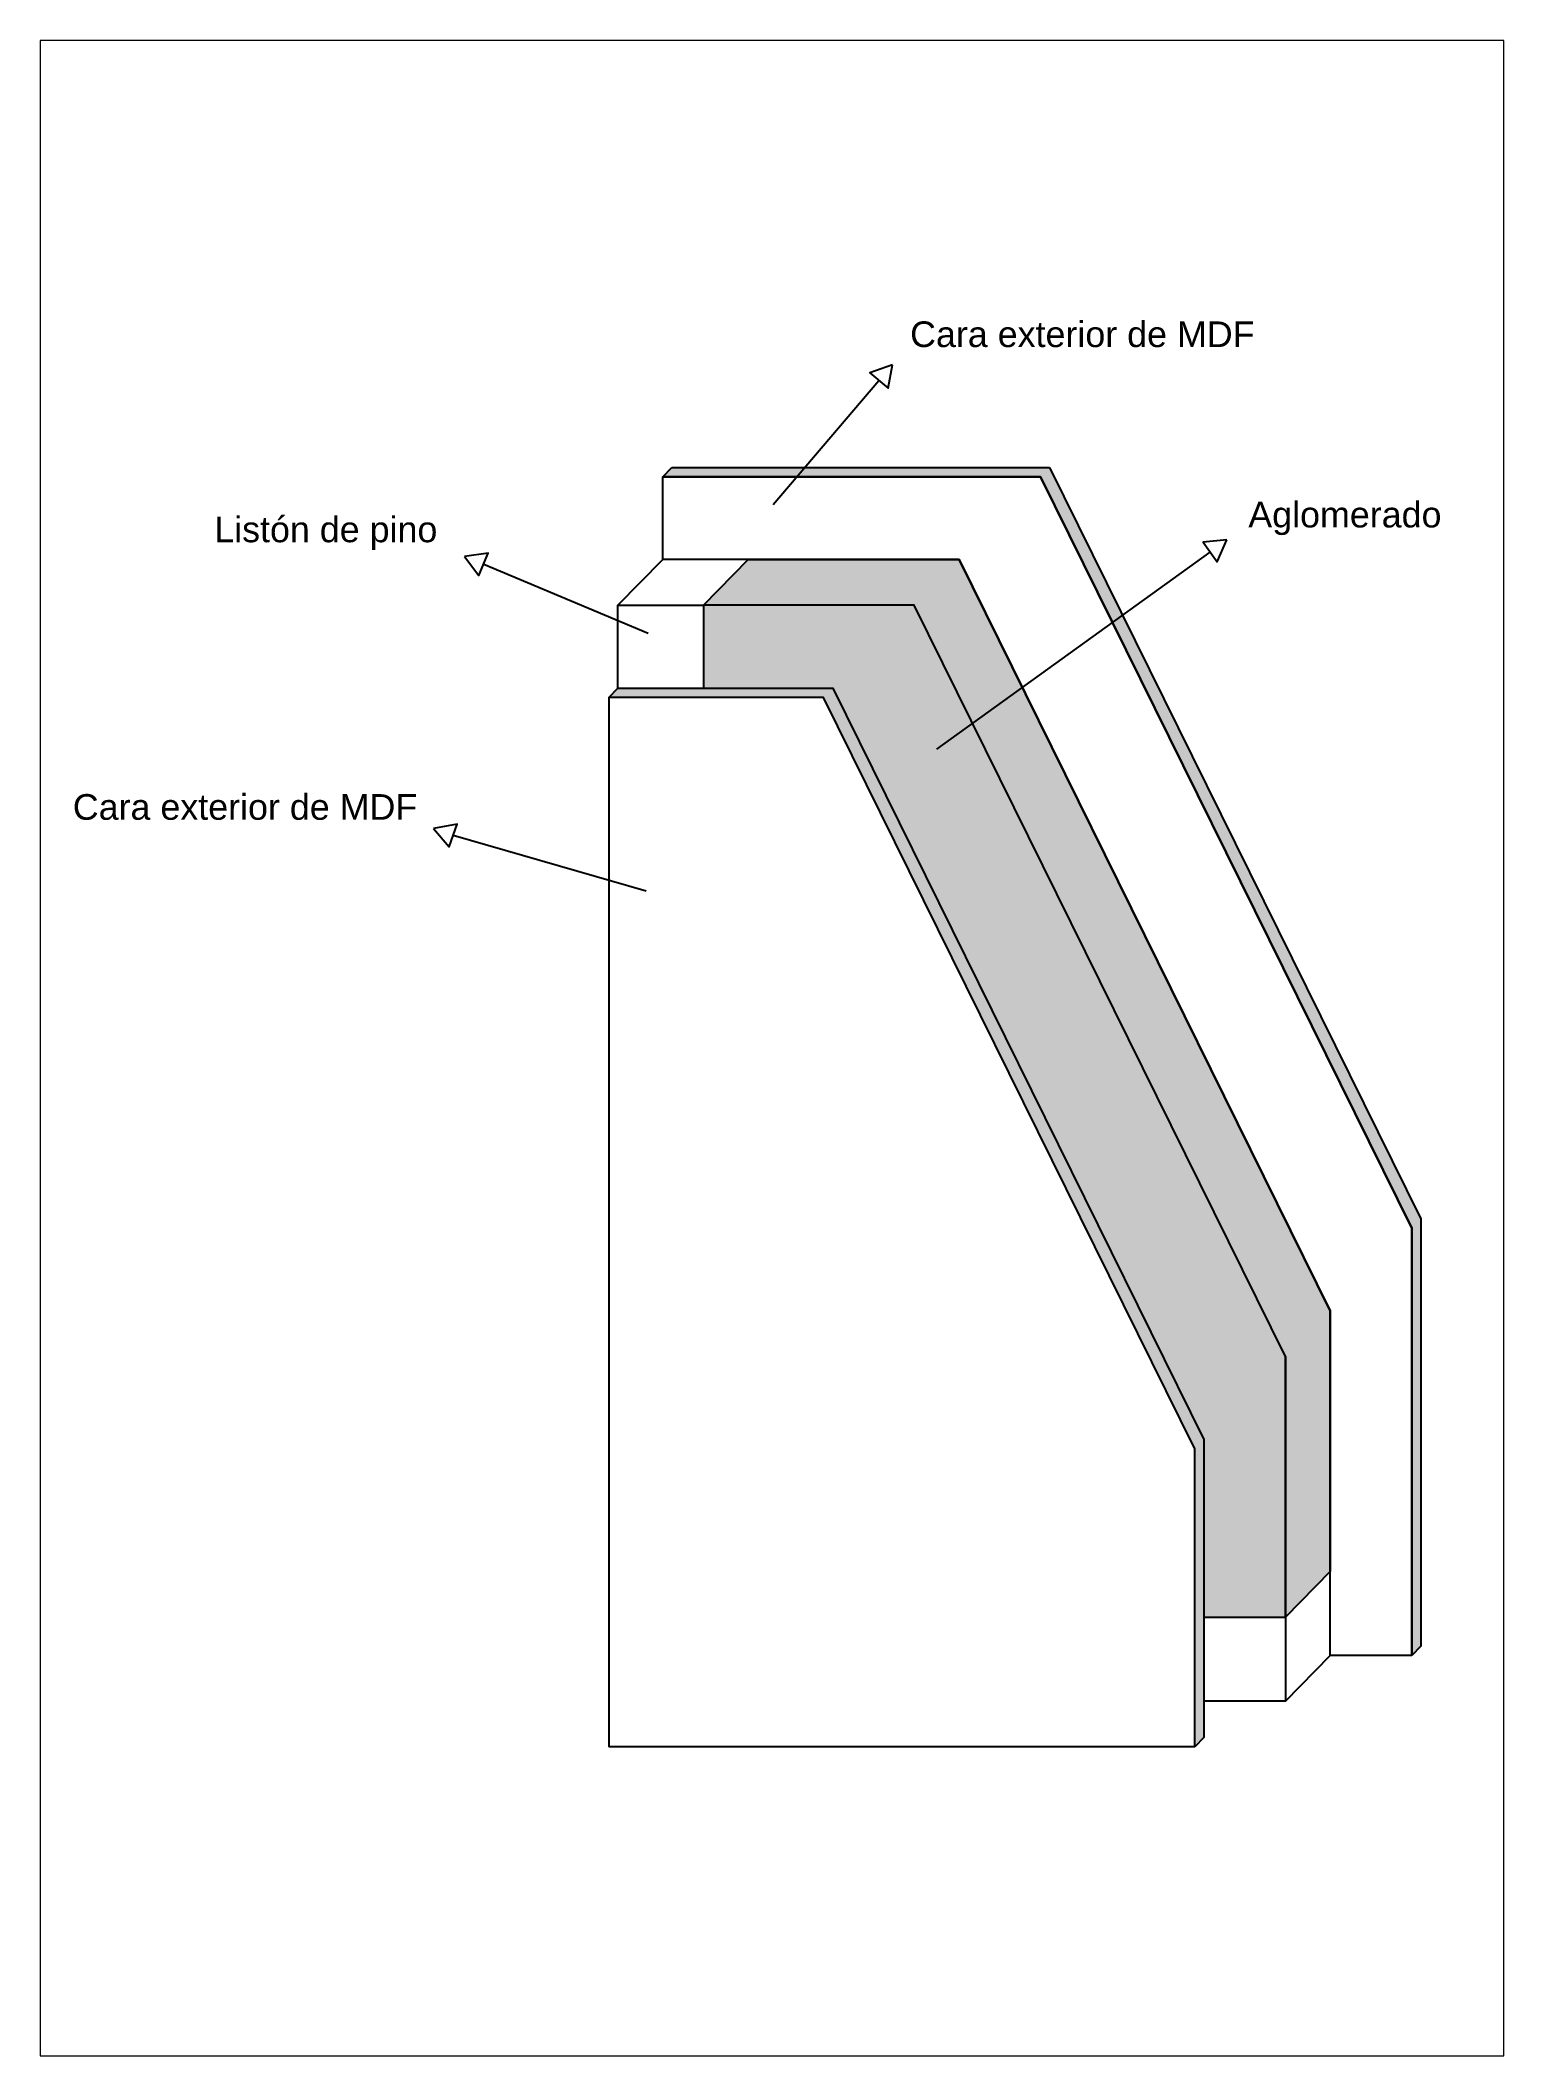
# Paper-space layout 'Presentación1 (2)' of a CAD drawing. Header units: millimetres. Extents: x 9 to 191, y 0 to 251.
# The model-space entities are those that its viewports show. They can reach past a viewport. Long polylines and large blocks are cut down to what shows.
import ezdxf

# ---------------------------------------------------------------- set-up
doc = ezdxf.new("R2010")
doc.units = ezdxf.units.MM
doc.layers.add('Capa1', color=252, linetype='Continuous')
doc.layers.add('Capa3', color=7, linetype='Continuous', plot=False)
doc.styles.get("Standard").update_dxf_attribs({"font": 'txt.shx'})
pattern_1 = [(37.5, (-788.388, 384.66), (-0.48001, 14.682397), [0, -11.5824, 0, -12.954, 0, -12.3825]), (7.5, (-788.388, 384.66), (13.4857, 21.50475), [0, -6.2484, 0, -10.4394, 0, -4.0005]), (327.5, (-797.761, 384.66), (23.72977, 0.043116), [0, -3.81, 0, -13.716, 0, -17.907]), (317.5, (-797.76, 384.66), (22.90669, 6.68788), [0, -1.905, 0, -8.9916, 0, -10.287])]

msp = doc.modelspace()

# ---------------------------------------------------------------- hatches: boundary and pattern name
at = {"layer": 'Capa1'}
for points in [[(3163.1, 2484.8), (3173.7, 2495.6), (3615.5, 2495.6), (3604.9, 2484.8)], [(4039.1, 1106.7), (4039.1, 1606.4), (3604.9, 2484.8), (3615.5, 2495.6), (4049.7, 1617.3), (4049.7, 1117.5)], [(3785.5, 1000), (3785.5, 1348.4), (3351.3, 2226.8), (3100, 2226.8), (3110.6, 2237.6), (3361.9, 2237.6), (3796.1, 1359.2), (3796.1, 1010.8)]]:
    msp.add_hatch(color=256, dxfattribs=at).paths.add_polyline_path(points)
h = msp.add_hatch(dxfattribs=at)
h.set_pattern_fill('AR-SAND', color=256, scale=0.3, style=0)
h.set_pattern_definition(pattern_1)
edge = h.paths.add_edge_path()
edge.add_line((3210.6, 2334.5), (3263.1, 2387.9))
edge.add_line((3263.1, 2387.9), (3509.6, 2387.9))
edge.add_line((3509.6, 2387.9), (3943.8, 1509.5))
edge.add_line((3943.8, 1509.5), (3943.8, 1204.9))
edge.add_line((3943.8, 1204.9), (3891.4, 1151.5))
edge.add_line((3891.4, 1151.5), (3891.4, 1456.2))
edge.add_line((3891.4, 1456.2), (3457.2, 2334.5))
edge.add_line((3457.2, 2334.5), (3210.6, 2334.5))
edge.add_line((3210.6, 2334.5), (3263.1, 2387.9))
h = msp.add_hatch(dxfattribs=at)
h.set_pattern_fill('AR-SAND', color=256, scale=0.3, style=0)
h.set_pattern_definition(pattern_1)
h.paths.add_polyline_path([(3210.6, 2334.5), (3210.6, 2237.6), (3361.9, 2237.6), (3796.1, 1359.2), (3796.1, 1151.5), (3891.4, 1151.5), (3891.4, 1456.2), (3457.2, 2334.5)])

# ---------------------------------------------------------------- linework, layer by layer
for p, q in [((3292.3, 2452.5), (3415.9, 2597.3)), ((3163.1, 2484.8), (3173.7, 2495.6)), ((3604.9, 2484.8), (3163.1, 2484.8)), ((3173.7, 2495.6), (3615.5, 2495.6)), ((4039.1, 1606.4), (3604.9, 2484.8)), ((3615.5, 2495.6), (4049.7, 1617.3)), ((3146.1, 2301.6), (2953.7, 2382.3)), ((3110.6, 2334.5), (3163.1, 2387.9)), ((3210.6, 2334.5), (3263.1, 2387.9)), ((3483.6, 2166.3), (3803.2, 2396.7)), ((3509.6, 2387.9), (3943.8, 1509.5)), ((3110.6, 2237.6), (3110.6, 2334.5)), ((3110.6, 2334.5), (3210.6, 2334.5)), ((3100, 2226.8), (3100, 1000)), ((3143.8, 2000.1), (2918.1, 2065.4)), ((4039.1, 1106.7), (4039.1, 1606.4)), ((4049.7, 1617.3), (4049.7, 1117.5)), ((3891.4, 1456.2), (3891.4, 1053.3)), ((4049.7, 1117.5), (4039.1, 1106.7)), ((3891.4, 1053.3), (3943.8, 1106.7)), ((3891.4, 1053.3), (3796.1, 1053.3)), ((3785.5, 1000), (3100, 1000))]:
    msp.add_line(p, q)
for points in [[(3431.7, 2615.8), (3405.2, 2606.4), (3426.6, 2588.2)], [(4039.1, 1106.7), (3943.8, 1106.7), (3943.8, 1509.5), (3509.6, 2387.9), (3163.1, 2387.9), (3163.1, 2484.8), (3604.9, 2484.8), (4039.1, 1606.4)], [(3822.9, 2410.9), (3795, 2408.1), (3811.4, 2385.3)], [(2931.3, 2391.7), (2948.2, 2369.4), (2959.1, 2395.3)], [(3785.5, 1000), (3785.5, 1348.4), (3351.3, 2226.8), (3100, 2226.8), (3110.6, 2237.6), (3361.9, 2237.6), (3796.1, 1359.2), (3796.1, 1010.8)], [(2895.2, 2073.7), (2913.3, 2052.2), (2922.8, 2078.6)]]:
    msp.add_lwpolyline(points, close=True)
for points in [[(3210.6, 2334.5), (3263.1, 2387.9), (3509.6, 2387.9), (3943.8, 1509.5), (3943.8, 1204.9), (3891.4, 1151.5), (3891.4, 1456.2), (3457.2, 2334.5), (3210.6, 2334.5), (3263.1, 2387.9)], [(3210.6, 2334.5), (3210.6, 2237.6), (3361.9, 2237.6), (3796.1, 1359.2), (3796.1, 1151.5), (3891.4, 1151.5), (3891.4, 1456.2), (3457.2, 2334.5), (3210.6, 2334.5)]]:
    msp.add_lwpolyline(points)

# ---------------------------------------------------------------- texts
at = {"char_height": 30, "attachment_point": 1}
for s, insert, width in [('{\\fArial|b0|i0|c0|p34;Cara exterior de MDF}', (3452.4, 2666.4), 427.03), ('{\\fArial|b0|i0|c0|p34;Aglomerado}', (3847.9, 2455.5), 480.789), ('{\\fArial|b0|i0|c0|p34;Listón de pino}', (2638.6, 2438.2), 297.522), ('{\\fArial|b0|i0|c0|p34;Cara exterior de MDF}', (2473.2, 2113.7), 427.03)]:
    msp.add_mtext(s, dxfattribs=dict(at, insert=insert, width=width))

psp = doc.layouts.new('Presentación1 (2)')

# ---------------------------------------------------------------- viewports
at = {"layer": 'Capa3'}
psp.add_viewport(center=(99.73, 125.68), size=(181.87, 250.405), view_center_point=(3290.89, 1816.83), view_height=2356.355, dxfattribs=at)

doc.saveas('drawing.dxf')
